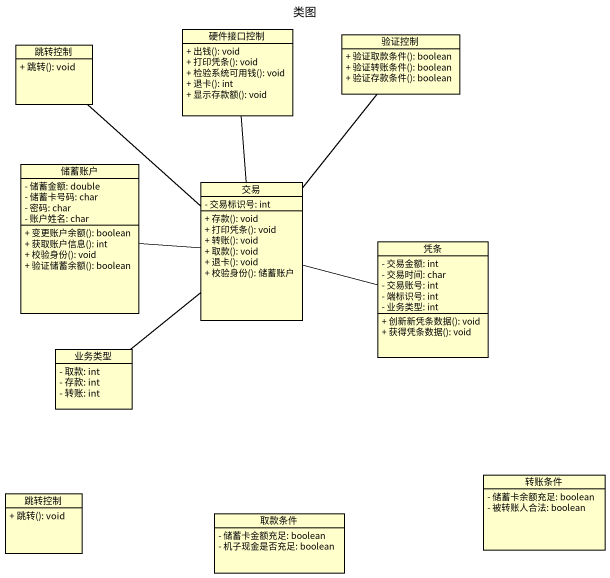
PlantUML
@startuml
title 类图
hide circle
hide empty members
skinparam classAttributeIconSize 0
class 跳转控制 {
  + 跳转(): void
}
class 硬件接口控制 {
  + 出钱(): void
  + 打印凭条(): void
  + 检验系统可用钱(): void
  + 退卡(): int
  + 显示存款额(): void
}
class 验证控制 {
  + 验证取款条件(): boolean
  + 验证转账条件(): boolean
  + 验证存款条件(): boolean
}
class 储蓄账户 {
  - 储蓄金额: double
  - 储蓄卡号码: char
  - 密码: char
  - 账户姓名: char
  + 变更账户余额(): boolean
  + 获取账户信息(): int
  + 校验身份(): void
  + 验证储蓄余额(): boolean
}
class 交易 {
  - 交易标识号: int
  + 存款(): void
  + 打印凭条(): void
  + 转账(): void
  + 取款(): void
  + 退卡(): void
  + 校验身份(): 储蓄账户
}
class 凭条 {
  - 交易金额: int
  - 交易时间: char
  - 交易账号: int
  - 端标识号: int
  - 业务类型: int
  + 创新新凭条数据(): void
  + 获得凭条数据(): void
}
class 业务类型 {
  - 取款: int
  - 存款: int
  - 转账: int
}
class 转账条件 {
  - 储蓄卡余额充足: boolean
  - 被转账人合法: boolean
}
class "跳转控制" as 跳转控制_2 {
  + 跳转(): void
}
class 取款条件 {
  - 储蓄卡金额充足: boolean
  - 机子现金是否充足: boolean
}
交易 -up- 跳转控制
交易 -up- 硬件接口控制
交易 -up- 验证控制
交易 -left- 储蓄账户
交易 -right- 凭条
业务类型 -up- 交易
@enduml
